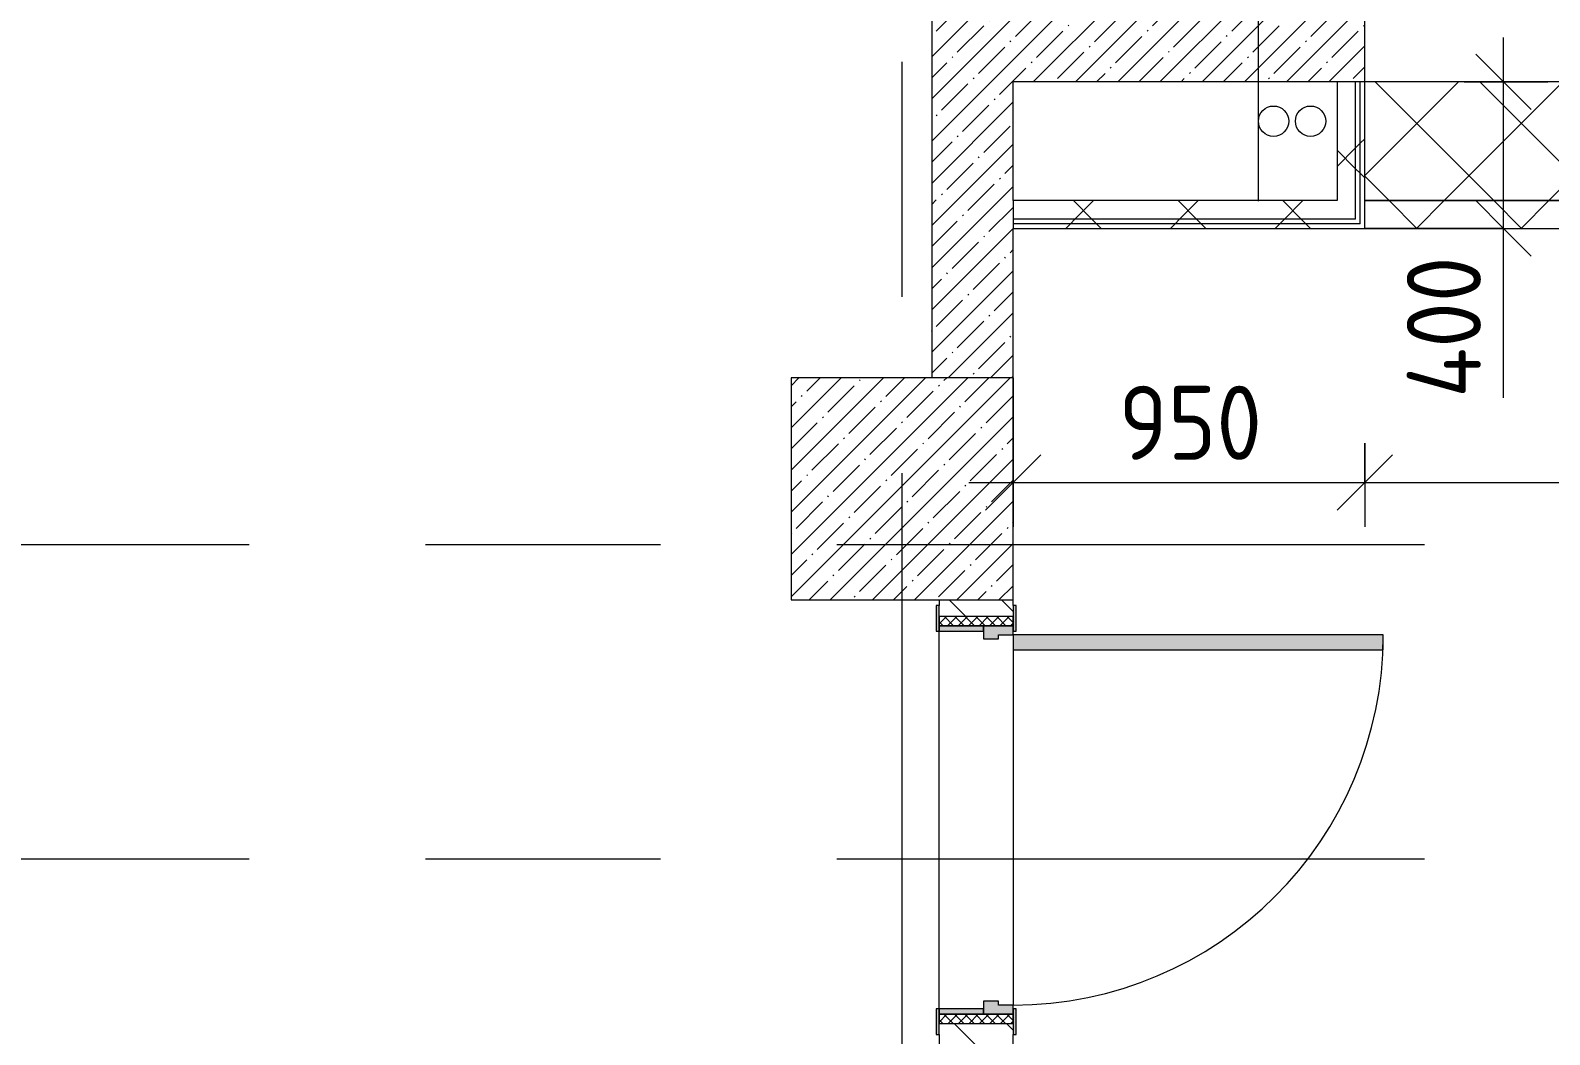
# Model space of a CAD drawing. Header units: millimetres. Extents: x -3129 to 197107, y -8553 to 29000.
# Drawn here: x 30955 to 35059, y 20825 to 23539 of the extents above; entities that cross this region are included whole.
import ezdxf

# ---------------------------------------------------------------- set-up
doc = ezdxf.new("R2010")
doc.units = ezdxf.units.MM
doc.linetypes.add('Осевая', pattern=[3175, 635, -476.25, 1587.5, -476.25])
for name, color, linetype, lineweight in [('A-ANNO-DIMS', 7, 'Continuous', 9), ('A-ANNO-DIMS-100', 7, 'Continuous', 9), ('A-DETL', 7, 'Continuous', 9), ('A-WALL-IDEN', 7, 'Continuous', 9), ('I-WALL', 7, 'Continuous', 9), ('S-COLS', 7, 'Continuous', 9), ('Оси-2', 7, 'Осевая', 9)]:
    doc.layers.add(name, color=color, linetype=linetype, lineweight=lineweight)
for name, color, linetype, lineweight, true_color in [('A-DOOR-1', 7, 'Continuous', 9, 0xaaaaaa), ('A-DOOR-2', 7, 'Continuous', 9, 0xe2e2e2), ('A-DOOR-FRAM-1', 7, 'Continuous', 9, 0xe2e2e2), ('A-DOOR-FRAM-2', 7, 'Continuous', 9, 0xaaaaaa), ('A-FLOR-1', 7, 'Continuous', 9, 0xaaaaaa), ('A-WALL-3', 7, 'Continuous', 13, 0x008040), ('A-WALL-4', 7, 'Continuous', 9, 0xff80c0), ('I-WALL-3', 7, 'Continuous', 9, 0x008040)]:
    doc.layers.add(name, color=color, linetype=linetype, lineweight=lineweight, true_color=true_color)
doc.styles.add('ISOCPEUR_1', font='isocpeur.ttf', dxfattribs={"width": 0.9, "height": 200})
doc.dimstyles.new('ISO-2_0_0_9К_Средний_округл2', dxfattribs={"dimscale": 304.8, "dimtxt": 199.196235, "dimasz": 0.492126, "dimexe": 0.393701, "dimexo": 0, "dimgap": 0, "dimtad": 1, "dimdec": 0, "dimrnd": 10, "dimzin": 0, "dimdsep": 46, "dimtxsty": 'ISOCPEUR_1', "dimblk1": 'OBLIQUE', "dimblk2": 'OBLIQUE', "dimsah": 1, "dimcen": 0.09, "dimdle": 0.393701, "dimazin": 0, "dimtfac": 1, "dimtdec": 4, "dimtix": 1, "dimtmove": 0, "dimatfit": 3, "dimfxl": 1, "dimtvp": 1, "dimtolj": 1, "dimtzin": 0, "dimarcsym": 2})
doc.dimstyles.new('ISO-2_0_0_9К_Средний_округл2_1', dxfattribs={"dimscale": 304.8, "dimtxt": 199.196235, "dimasz": 0.492126, "dimexe": 0.393701, "dimexo": 0, "dimgap": 0, "dimtad": 1, "dimdec": 0, "dimrnd": 10, "dimzin": 0, "dimdsep": 46, "dimtxsty": 'ISOCPEUR_1', "dimblk1": 'OBLIQUE', "dimblk2": 'OBLIQUE', "dimsah": 1, "dimcen": 0.09, "dimdle": 0.393701, "dimazin": 0, "dimtfac": 1, "dimtdec": 4, "dimtix": 1, "dimtmove": 1, "dimatfit": 3, "dimfxl": 1, "dimtvp": 1, "dimtolj": 1, "dimtzin": 0, "dimarcsym": 2})
pattern_1 = [(45, (0, 0), (-57.02463, 57.02463), []), (45, (57.025, 0), (-57.02463, 57.02463), [100.806, -20.161, 3.353, -16.808])]
pattern_2 = [(45, (0, 0), (-141.4214, 141.4214), []), (135, (0, 0), (-141.4214, -141.4214), [])]
pattern_3 = [(45, (-372.22, 3488.37), (-141.4214, 141.4214), []), (135, (-372.22, 3488.37), (-141.4214, -141.4214), [])]

# ---------------------------------------------------------------- blocks, each defined once
blk = doc.blocks.new('BSC_Колонна _Прямоугольная - 600х600-V38-План монтажа стен и перегородок 2 этажа  в осях 1-12')
at = {"layer": 'S-COLS'}
h = blk.add_hatch(dxfattribs=at)
h.set_pattern_fill('FP_48', color=256, style=0, pattern_type=2)
h.set_pattern_definition([(45, (-33310, -22300), (-57.02463, 57.02463), []), (45, (-33252.975, -22300), (-57.02463, 57.02463), [100.806, -20.161, 3.353, -16.808])])
h.paths.add_polyline_path([(-300, -300), (300, -300), (300, 300), (-300, 300)])
for p, q in [((300, 300), (-300, 300)), ((-300, 300), (-300, -300)), ((300, -300), (300, 300)), ((-300, -300), (300, -300))]:
    blk.add_line(p, q, dxfattribs=at)
blk = doc.blocks.new('110_Дверь_СКБ_1Ст_Внутренняя1 - Д-4б _огнестойкая EI 30_-32701367-План монтажа стен и перегородок 2 этажа  в осях 1-12')
at = {"layer": 'A-DOOR-1'}
h = blk.add_hatch(dxfattribs=at)
h.set_pattern_fill('FP_13', color=256, style=0, pattern_type=2)
h.set_pattern_definition([(135, (1751.41, 164.685), (-14.14214, -14.14214), []), (225, (1751.41, 164.685), (14.14214, -14.14214), [])])
h.paths.add_polyline_path([(562.5, 100), (537.5, 100), (537.5, -100), (562.5, -100)])
at = {"layer": 'A-DOOR-2'}
h = blk.add_hatch(color=256, dxfattribs=at)
h.paths.add_polyline_path([(537.5, 100), (512.5, 100), (512.5, 60), (502.5, 60), (502.5, 20), (537.5, 20)])
h.paths.add_polyline_path([(-477.5, 60), (-487.5, 60), (-487.5, 100), (-512.5, 100), (-512.5, 20), (-477.5, 20)])
at = {"layer": 'A-DOOR-FRAM-1'}
for points in [[(-447.5, 100), (-447.5, 1100), (-487.5, 1100), (-487.5, 100)], [(-497.5, 100), (-497.5, 108), (-567.5, 108), (-567.5, 100)], [(-497.5, 99), (-497.5, 100), (-512.5, 99)], [(592.5, 108), (522.5, 108), (522.5, 100), (592.5, 100)], [(537.5, 99), (537.5, 100), (522.5, 99)], [(-497.5, 20), (-512.5, 20), (-512.5, -100), (-497.5, -100)], [(537.5, 20), (522.5, 20), (522.5, -100), (537.5, -100)], [(-497.5, -108), (-497.5, -100), (-567.5, -100), (-567.5, -108)], [(592.5, -100), (522.5, -100), (522.5, -108), (592.5, -108)]]:
    blk.add_hatch(color=256, dxfattribs=at).paths.add_polyline_path(points)
at = {"layer": 'A-DOOR-FRAM-2'}
h = blk.add_hatch(dxfattribs=at)
h.set_pattern_fill('FP_14', color=256, style=0, pattern_type=2)
h.set_pattern_definition([(45, (-371.384, 164.685), (-14.1421, 14.1421), []), (135, (-371.384, 164.685), (-14.1421, -14.1421), [])])
h.paths.add_polyline_path([(-512.5, 100), (-537.5, 100), (-537.5, -100), (-512.5, -100)])
at = {"layer": 'A-DOOR-1'}
for p, q in [((-487.5, 1100), (-487.5, 100)), ((-447.5, 1100), (-487.5, 1100)), ((-447.5, 100), (-447.5, 1100)), ((-487.5, 100), (-447.5, 100))]:
    blk.add_line(p, q, dxfattribs=at)
blk.add_arc((-487.5, 100), 1000, 360, 90, dxfattribs=at)
at = {"layer": 'A-DOOR-FRAM-2'}
for p, q in [((-497.5, 108), (-567.5, 108)), ((-567.5, 108), (-567.5, 100)), ((-567.5, 100), (-497.5, 100)), ((-512.5, 100), (-537.5, 100)), ((-537.5, 100), (-537.5, -100)), ((-487.5, 100), (-512.5, 100)), ((-512.5, 100), (-512.5, 20)), ((-512.5, -100), (-512.5, 100)), ((-497.5, 100), (-512.5, 100)), ((-512.5, 100), (-512.5, 99)), ((-512.5, 99), (-497.5, 99)), ((-497.5, 100), (-497.5, 108)), ((-497.5, 99), (-497.5, 100)), ((-487.5, 60), (-487.5, 100)), ((512.5, 100), (512.5, 60)), ((537.5, 100), (512.5, 100)), ((592.5, 108), (522.5, 108)), ((522.5, 108), (522.5, 100)), ((537.5, 100), (522.5, 100)), ((522.5, 100), (522.5, 99)), ((522.5, 100), (592.5, 100)), ((522.5, 99), (537.5, 99)), ((537.5, 20), (537.5, 100)), ((562.5, 100), (537.5, 100)), ((537.5, 100), (537.5, -100)), ((537.5, 99), (537.5, 100)), ((562.5, -100), (562.5, 100)), ((592.5, 100), (592.5, 108)), ((-477.5, 60), (-487.5, 60)), ((-477.5, 20), (-477.5, 60)), ((512.5, 60), (502.5, 60)), ((502.5, 60), (502.5, 20)), ((-512.5, 20), (-477.5, 20)), ((-497.5, 20), (-512.5, 20)), ((-512.5, 20), (-512.5, -100)), ((-497.5, -100), (-497.5, 20)), ((502.5, 20), (537.5, 20)), ((537.5, 20), (522.5, 20)), ((522.5, 20), (522.5, -100)), ((537.5, -100), (537.5, 20)), ((-497.5, -100), (-567.5, -100)), ((-567.5, -100), (-567.5, -108)), ((-567.5, -108), (-497.5, -108)), ((-537.5, -100), (-512.5, -100)), ((-512.5, -100), (-497.5, -100)), ((-497.5, -108), (-497.5, -100)), ((522.5, -100), (537.5, -100)), ((592.5, -100), (522.5, -100)), ((522.5, -100), (522.5, -108)), ((522.5, -108), (592.5, -108)), ((537.5, -100), (562.5, -100)), ((592.5, -108), (592.5, -100))]:
    blk.add_line(p, q, dxfattribs=at)
blk = doc.blocks.new('Зашивка приборов отопления22 - Зашивка приборов отопления-33321747-План монтажа стен и перегородок 2 этажа  в осях 1-12')
at = {"layer": 'A-WALL-4'}
h = blk.add_hatch(dxfattribs=at)
h.set_pattern_fill('FP_94', color=256, style=0, pattern_type=2)
h.set_pattern_definition(pattern_3)
h.paths.add_polyline_path([(36903.3, 26567.4), (37267.8, 26567.4), (37267.8, 26887.4), (34187.8, 26888.4), (34187.8, 26567.4), (36571.7, 26567.4)])
h = blk.add_hatch(dxfattribs=at)
h.set_pattern_fill('FP_94', color=256, style=0, pattern_type=2)
h.set_pattern_definition(pattern_3)
h.paths.add_polyline_path([(35079.5, 26492.4), (37267.8, 26492.4), (37267.8, 26567.4), (34187.8, 26567.4), (34187.8, 26492.4), (34913.7, 26492.4)])
for p, q in [((37287.8, 26888.4), (34187.8, 26888.4)), ((34187.8, 26567.4), (37267.8, 26567.4)), ((37267.8, 26567.4), (34187.8, 26567.4)), ((34187.8, 26492.4), (37267.8, 26492.4))]:
    blk.add_line(p, q, dxfattribs=at)
blk = doc.blocks.new('DIMBLOCK40-План монтажа стен и перегородок 2 этажа  в осях 1-12')
at = {"layer": 'A-ANNO-DIMS-100'}
for p, q in [((33610, 22600), (33610, 22197.2)), ((33610, 22317.2), (33610, 22600)), ((34560, 22423.3), (34560, 22197.2)), ((34560, 22317.2), (34560, 22423.3)), ((33490, 22317.2), (34560, 22317.2))]:
    blk.add_line(p, q, dxfattribs=at)
at = {"layer": 'A-ANNO-DIMS-100', "lineweight": 20}
for p, q in [((33610, 22317.2), (33685, 22392.2)), ((34560, 22317.2), (34635, 22392.2)), ((33610, 22317.2), (33535, 22242.2)), ((34560, 22317.2), (34485, 22242.2))]:
    blk.add_line(p, q, dxfattribs=at)
at = {"layer": 'A-ANNO-DIMS-100', "color": 0, "insert": (33895.4, 22578.5), "char_height": 200, "width": 455.087, "attachment_point": 1, "line_spacing_factor": 1.149209, "style": 'ISOCPEUR_1'}
blk.add_mtext('950', dxfattribs=at)
blk = doc.blocks.new('_Oblique')
at = {"color": 0, "linetype": 'ByBlock', "lineweight": -2}
blk.add_line((-0.5, -0.5), (0.5, 0.5), dxfattribs=at)
blk = doc.blocks.new('DIMBLOCK41-План монтажа стен и перегородок 2 этажа  в осях 1-12')
at = {"layer": 'A-ANNO-DIMS-100'}
for p, q in [((37640, 23004), (37640, 22197.2)), ((37640, 22317.2), (37640, 23004)), ((34560, 22423.3), (34560, 22197.2)), ((34560, 22317.2), (34560, 22423.3)), ((34560, 22317.2), (37760, 22317.2))]:
    blk.add_line(p, q, dxfattribs=at)
at = {"layer": 'A-ANNO-DIMS-100', "lineweight": 20}
for p, q in [((34560, 22317.2), (34635, 22392.2)), ((37640, 22317.2), (37715, 22392.2)), ((34560, 22317.2), (34485, 22242.2)), ((37640, 22317.2), (37565, 22242.2))]:
    blk.add_line(p, q, dxfattribs=at)
at = {"layer": 'A-ANNO-DIMS-100', "color": 0, "insert": (35847.2, 22578.5), "char_height": 200, "width": 606.782, "attachment_point": 1, "line_spacing_factor": 1.149209, "style": 'ISOCPEUR_1'}
blk.add_mtext('3080', dxfattribs=at)
blk = doc.blocks.new('DIMBLOCK42-План монтажа стен и перегородок 2 этажа  в осях 1-12')
at = {"layer": 'A-ANNO-DIMS-100'}
for p, q in [((34935, 22884), (34935, 23520)), ((34829, 23400), (35055, 23400)), ((34935, 23400), (34829, 23400)), ((34935, 23044.4), (34935, 23202)), ((34935, 22546), (34935, 23044.4)), ((34560, 23004), (35055, 23004)), ((34935, 23004), (34560, 23004))]:
    blk.add_line(p, q, dxfattribs=at)
at = {"layer": 'A-ANNO-DIMS-100', "lineweight": 20}
for p, q in [((34935, 23400), (34860, 23475)), ((34935, 23400), (35010, 23325)), ((34935, 23004), (34860, 23079)), ((34935, 23004), (35010, 22929))]:
    blk.add_line(p, q, dxfattribs=at)
at = {"layer": 'A-ANNO-DIMS-100', "color": 0, "insert": (34673.7, 22546), "char_height": 200, "width": 478.071, "attachment_point": 1, "rotation": 90, "line_spacing_factor": 1.149209, "style": 'ISOCPEUR_1'}
blk.add_mtext('400', dxfattribs=at)

msp = doc.modelspace()

# ---------------------------------------------------------------- hatches: boundary and pattern name
at = {"layer": 'I-WALL'}
h = msp.add_hatch(dxfattribs=at)
h.set_pattern_fill('FP_15', color=256, style=0, pattern_type=2)
h.set_pattern_definition(pattern_1)
h.paths.add_polyline_path([(33390, 22600), (33610, 22600), (33610, 25600), (33390, 25600), (33390, 23208.7)])
h = msp.add_hatch(dxfattribs=at)
h.set_pattern_fill('FP_15', color=256, style=0, pattern_type=2)
h.set_pattern_definition(pattern_1)
h.paths.add_polyline_path([(38287.7, 23400), (38287.7, 23620), (37660, 23620), (37660, 23400), (37938.8, 23400)])
h.paths.add_polyline_path([(34560, 23400), (34560, 23620), (33610, 23620), (33610, 23400), (33959.5, 23400)])
h = msp.add_hatch(dxfattribs=at)
h.set_pattern_fill('FP_11', color=256, style=0, pattern_type=2)
h.set_pattern_definition([(135, (0, 0), (-70.71068, -70.71068), [])])
h.paths.add_polyline_path([(33410, 20790), (33610, 20790), (33610, 20855), (33410, 20855), (33410, 20825)])
h.paths.add_polyline_path([(33610, 21955), (33610, 22000), (33410, 22000), (33410, 21955)])
at = {"layer": 'I-WALL-3'}
h = msp.add_hatch(dxfattribs=at)
h.set_pattern_fill('FP_87', color=256, style=0, pattern_type=2)
h.set_pattern_definition(pattern_2)
h.paths.add_polyline_path([(34535, 23079), (34535, 23400), (34485, 23400), (34485, 23079)])
h = msp.add_hatch(dxfattribs=at)
h.set_pattern_fill('FP_87', color=256, style=0, pattern_type=2)
h.set_pattern_definition(pattern_2)
h.paths.add_polyline_path([(34535, 23029), (34547.5, 23029), (34547.5, 23400), (34535, 23400), (34535, 23079)])
h = msp.add_hatch(dxfattribs=at)
h.set_pattern_fill('FP_87', color=256, style=0, pattern_type=2)
h.set_pattern_definition(pattern_2)
h.paths.add_polyline_path([(34560, 23016.5), (34560, 23400), (34547.5, 23400), (34547.5, 23016.5)])
h = msp.add_hatch(dxfattribs=at)
h.set_pattern_fill('FP_87', color=256, style=0, pattern_type=2)
h.set_pattern_definition(pattern_2)
h.paths.add_polyline_path([(33959.5, 23029), (34535, 23029), (34535, 23079), (33610, 23079), (33610, 23029)])
h = msp.add_hatch(dxfattribs=at)
h.set_pattern_fill('FP_87', color=256, style=0, pattern_type=2)
h.set_pattern_definition(pattern_2)
h.paths.add_polyline_path([(33610, 23016.5), (34547.5, 23016.5), (34547.5, 23029), (33610, 23029)])
h = msp.add_hatch(dxfattribs=at)
h.set_pattern_fill('FP_87', color=256, style=0, pattern_type=2)
h.set_pattern_definition(pattern_2)
h.paths.add_polyline_path([(33610, 23004), (34560, 23004), (34560, 23016.5), (33610, 23016.5)])

# ---------------------------------------------------------------- linework, layer by layer
at = {"layer": 'A-DETL'}
for centre in [(34313.6, 23293.6), (34413.6, 23293.6)]:
    msp.add_circle(centre, 41, dxfattribs=at)
at = {"layer": 'A-FLOR-1'}
for p, q in [((34561, 23003), (33610, 23003)), ((33610, 21865), (33610, 20905))]:
    msp.add_line(p, q, dxfattribs=at)
at = {"layer": 'A-WALL-3'}
for p, q in [((34535, 23029), (34535, 23400)), ((34547.5, 23016.5), (34547.5, 23400)), ((33610, 23079), (33610, 23004)), ((34535, 23029), (33610, 23029)), ((34547.5, 23016.5), (33610, 23016.5))]:
    msp.add_line(p, q, dxfattribs=at)
at = {"layer": 'A-WALL-IDEN'}
msp.add_line((34272.8, 23077.6), (34272.8, 24727.6), dxfattribs=at)
at = {"layer": 'I-WALL'}
for p, q in [((33390, 26500), (33390, 22600)), ((33610, 23079), (33610, 23400)), ((38287.7, 23400), (33610, 23400)), ((33610, 22600), (33610, 23004)), ((33410, 22000), (33410, 21985)), ((33610, 21985), (33610, 22000)), ((33410, 20895), (33410, 21915)), ((33610, 21865), (33610, 20905)), ((33410, 20825), (33410, 20790)), ((33610, 20790), (33610, 20825))]:
    msp.add_line(p, q, dxfattribs=at)
at = {"layer": 'I-WALL-3'}
for p, q in [((34560, 23004), (34560, 23620)), ((34485, 23400), (34485, 23079)), ((34485, 23079), (33610, 23079)), ((33610, 23004), (34560, 23004))]:
    msp.add_line(p, q, dxfattribs=at)
at = {"layer": 'Оси-2'}
for p, q in [((33310, 593.7), (33310, 24898.1)), ((272.4, 22150), (35990, 22150)), ((272.4, 21300), (35990, 21300))]:
    msp.add_line(p, q, dxfattribs=at)

# ---------------------------------------------------------------- block references
at = {"layer": 'A-DOOR-1', "rotation": 270}
msp.add_blockref('110_Дверь_СКБ_1Ст_Внутренняя1 - Д-4б _огнестойкая EI 30_-32701367-План монтажа стен и перегородок 2 этажа  в осях 1-12', (33510, 21417.5), dxfattribs=at)
at = {"layer": 'A-WALL-4'}
msp.add_blockref('Зашивка приборов отопления22 - Зашивка приборов отопления-33321747-План монтажа стен и перегородок 2 этажа  в осях 1-12', (372.2, -3488.4), dxfattribs=at)
at = {"layer": 'S-COLS'}
msp.add_blockref('BSC_Колонна _Прямоугольная - 600х600-V38-План монтажа стен и перегородок 2 этажа  в осях 1-12', (33310, 22300), dxfattribs=at)

# ---------------------------------------------------------------- dimensions: what is measured, and where the dimension line sits
at = {"layer": 'A-ANNO-DIMS'}
dim = msp.add_linear_dim(base=(34935, 23400), p1=(34560, 23004), p2=(34829, 23400), angle=90, dimstyle='ISO-2_0_0_9К_Средний_округл2_1', override={"dimpost": '<>', "dimfxl": 478.697501}, dxfattribs=at)
dim.commit()
dim.dimension.update_dxf_attribs({"geometry": 'DIMBLOCK42-План монтажа стен и перегородок 2 этажа  в осях 1-12', "text_midpoint": (34807.1, 22785), "dimtype": 160, "text_rotation": 90})
for base, p1, p2, override, picture, middle in [((37640, 22317.2), (34560, 22423.3), (37640, 23004), {"dimpost": '<>', "dimfxl": 3134.26912}, 'DIMBLOCK41-План монтажа стен и перегородок 2 этажа  в осях 1-12', (36100, 22417.2)), ((34560, 22317.2), (33610, 22600), (34560, 22423.3), {"dimpost": '<>', "dimfxl": 966.298177}, 'DIMBLOCK40-План монтажа стен и перегородок 2 этажа  в осях 1-12', (34085, 22417.2))]:
    dim = msp.add_linear_dim(base=base, p1=p1, p2=p2, dimstyle='ISO-2_0_0_9К_Средний_округл2', override=override, dxfattribs=at)
    dim.commit()
    dim.dimension.update_dxf_attribs({"geometry": picture, "text_midpoint": middle})

doc.saveas('drawing.dxf')
